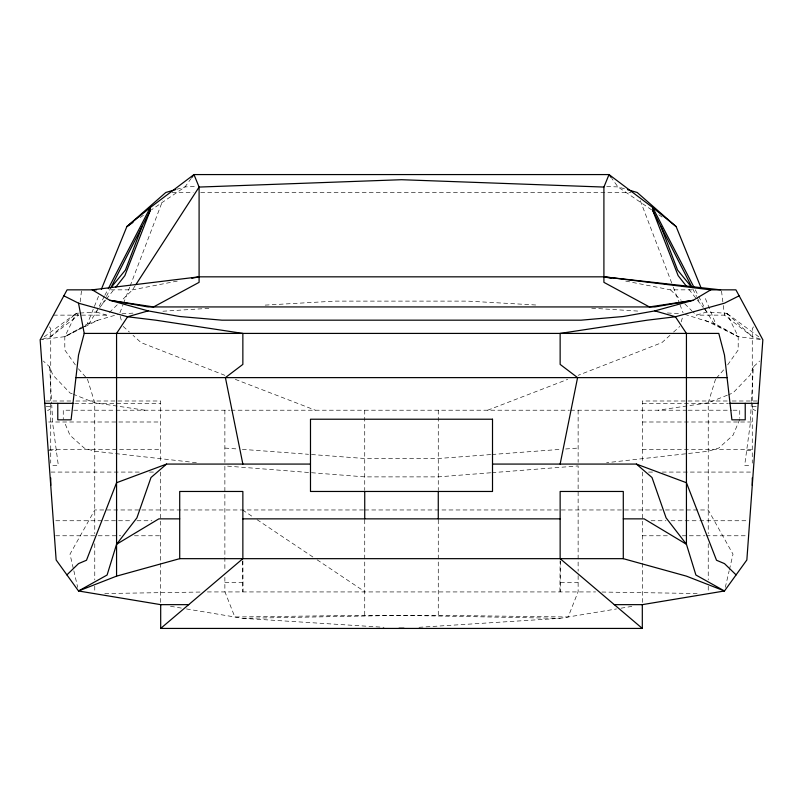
<?xml version="1.0" encoding="UTF-8"?>
<svg xmlns="http://www.w3.org/2000/svg" width="803" height="803" viewBox="0 0 803 803"><rect width="100%" height="100%" fill="white"/><g stroke="black" fill="none" stroke-linecap="round" stroke-linejoin="round"><path stroke-width="0.6" stroke-dasharray="4.01 3.01" d="M559.912 591.66L560.113 560.715M751.377 402.534L750.153 424.657L744.682 465.308L750.153 465.308M751.447 401.299L753.365 366.891L759.638 361.059M80.149 301.888L81.474 291.047M725.3 587.415L729.154 570.803M729.435 569.618L733.009 554.19L708.236 509.965L663.198 509.965M681.185 321.883L682.861 316.241M715.553 379.106L708.236 402.795L708.236 533.704M119.918 312.819L123.04 304.638M123.481 303.464L129.715 287.113M130.166 285.948L162.688 200.66M753.365 366.891L750.153 375.011L733.009 392.928L728.512 394.725M98.528 296.257L87.196 324.111L83.994 325.908M739.744 419.407L733.009 435.256L718.755 448.064L708.236 451.256L606.626 462.709M78.694 313.14L76.195 313.3L64.802 336.658L64.802 349.957L75.341 364.893M102.553 303.976L105.835 297.542M106.387 296.468L110.764 287.886M82.247 327.534L88.782 324.111L96.23 312.016L104.27 296.458M104.842 295.343L107.722 289.793M135.215 285.647L132.495 289.843L121.825 300.312M753.545 326.811L752.27 328.718L752.27 463.14M727.659 364.893L738.198 349.957L738.198 336.658L726.805 313.3L706.77 312.016L696.301 315.137L692.738 311.654M191.224 178.366L185.051 186.898L151.355 209.884M79.949 313.06L96.23 312.016L99.04 308.442M99.743 307.549L105.635 300.071M106.397 299.097L114.086 289.341M716.376 378.163L724.607 368.768M53.45 315.137L106.699 315.137L108.485 313.401M109.369 312.528L118.262 303.795M50.73 336.658L76.195 313.3L78.523 315.137L50.73 336.658L42.499 339.107M669.983 335.323L661.913 342.62L578.13 375.332M673.576 332.071L679.85 326.389M758.845 336.869L726.805 313.3L724.477 315.137L696.301 315.137M44.155 336.869L76.195 313.3M140.134 217.553L144.209 214.762M47.528 410.674L50.73 408.747M82.93 326.5L64.802 336.658L40.15 339.81M81.153 328.106L64.802 336.658L83.532 327.353M84.636 326.801L97.866 320.236L118.272 314.334M727.377 395.176L708.236 402.795L658.099 410.213M487.662 410.213L567.691 379.357M97.866 320.236L87.196 324.111L88.782 324.111M176.63 189.337L185.051 186.898L196.303 186.557M177.292 281.09L132.495 289.843L110.162 289.843M418.985 627.314L560.143 618.33L616.553 608.935M620.99 608.202L632.503 606.285M752.27 406.86L756.878 406.258M490.713 472.766L438.267 476.882L364.733 476.882L309.787 472.576M491.968 472.676L578.13 465.921L578.13 571.214M490.713 454.578L438.267 458.493L364.733 458.493L309.787 454.398M491.968 454.488L560.645 449.359M565.643 448.987L578.13 448.064M121.956 313.822L135.597 312.959M162.889 311.223L211.309 308.181M265.171 305.11L335.313 301.115L467.687 301.115L537.829 305.11M186.447 608.935L242.857 618.33L401.5 615.329L560.143 618.33M104.771 593.527L201.101 592.032M207.355 591.931L595.645 591.931M578.13 575.57L578.13 591.66L568.153 616.995L438.267 615.329L364.733 615.329L234.847 616.995L224.87 591.66L224.87 575.57M172.043 192.479L193.232 192.479M200.71 192.479L630.957 192.479M625.708 281.09L670.505 289.843L694.284 289.843M698.73 296.458L706.77 312.016L714.218 324.111L715.804 324.111L738.198 336.658L762.85 339.81M45.841 400.998L70.815 400.998M75.803 400.998L160.69 400.998L160.69 463.331M727.197 400.998L642.31 400.998L642.31 463.331M732.185 400.998L757.159 400.998M74.679 403.337L160.69 403.337M642.31 403.337L728.321 403.337M69.991 410.213L63.256 410.213L63.256 419.407M73.705 410.213L114.819 410.213M116.074 410.213L229.859 410.213M231.063 410.213L569.457 410.213M570.642 410.213L686.926 410.213M688.181 410.213L731.774 410.213M733.009 410.213L739.744 410.213L739.744 418.253M48.612 421.997L160.69 421.997M642.31 421.997L754.388 421.997M49.374 449.6L160.69 449.6M642.31 449.6L753.626 449.6M48.19 450.413L56.31 450.413M746.69 450.413L752.481 450.413M52.847 465.308L58.318 465.308L52.847 424.657L51.753 404.993M51.011 472.074L140.746 472.074M149.468 472.074L154.457 472.074M648.543 472.074L653.532 472.074M662.254 472.074L751.989 472.074M363.488 509.965L94.764 509.965L69.991 554.19L73.565 569.618M364.733 509.965L661.943 509.965M55.788 520.745L103.246 520.745M104.5 520.745L131.973 520.745M136.962 520.745L151.948 520.745M651.052 520.745L666.038 520.745M671.027 520.745L698.5 520.745M699.754 520.745L747.212 520.745M55.638 535.772L96.912 535.772M98.157 535.772L120.671 535.772M134.432 535.772L160.69 535.772M642.31 535.772L668.568 535.772M682.329 535.772L704.843 535.772M706.088 535.772L747.362 535.772M224.87 582.466L242.556 582.466M560.444 582.466L578.13 582.466M601.899 592.032L698.229 593.527M606.697 186.557L617.949 186.898L626.37 189.337M591.691 308.181L640.111 311.223M667.403 312.959L681.044 313.822M242.857 618.33L384.015 627.314M224.87 448.064L237.357 448.987M242.355 449.359L308.533 454.297M308.533 472.475L224.87 465.921L224.87 571.214M196.374 462.709L94.764 451.256L84.245 448.064L69.991 435.256L64.22 421.665M46.122 406.258L50.73 406.86M144.901 410.213L94.764 402.795L73.364 394.273M170.497 606.285L182.01 608.202M684.728 314.334L715.804 324.111L704.472 296.257M723.292 305.501L724.477 315.137L752.27 336.658L760.501 339.107M96.23 312.016L106.699 315.137M235.309 379.357L315.338 410.213M224.87 375.332L141.087 342.62L133.017 335.323M72.24 393.831L69.991 392.928L52.847 375.011L49.635 366.891L43.362 361.059M705.134 320.236L738.198 336.658L714.218 324.111M752.27 408.747L757.61 411.959M242.556 509.965L252.915 516.891M257.05 519.661L312.959 557.041M317.105 559.811L364.733 591.66M651.645 209.884L617.949 186.898L611.776 178.366M658.791 214.762L662.866 217.553M123.15 326.389L129.424 332.071M726.805 313.3L752.27 336.658M670.505 289.843L681.175 300.312M684.738 303.795L691.855 310.781M78.393 368.768L86.624 378.163M688.914 289.341L696.602 299.097M697.365 300.071L703.257 307.549M703.96 308.442L706.77 312.016M49.455 326.811L50.73 328.718L50.73 463.14M695.278 289.793L698.158 295.343M692.788 288.96L696.613 296.468M697.165 297.542L700.447 303.976M640.312 200.66L672.834 285.948M673.285 287.113L679.519 303.464M679.96 304.638L683.082 312.819M87.447 379.106L94.764 402.795L94.764 533.704M120.139 316.241L121.815 321.883M73.846 570.803L77.7 587.415M721.526 291.047L723.152 304.297M49.635 366.891L51.683 403.758M242.887 560.715L243.088 591.66M708.236 543.701L708.236 579.937M708.236 586.18L708.236 592.433M642.31 472.064L642.31 562.451M642.31 563.325L642.31 603.414M578.13 410.213L578.13 462.347M560.444 561.217L560.444 591.66M438.267 410.213L438.267 490.362M438.267 519.862L438.267 615.329M364.733 410.213L364.733 490.362M364.733 519.862L364.733 615.329M242.556 561.217L242.556 591.66M224.87 410.213L224.87 462.347M160.69 472.064L160.69 562.07M160.69 563.325L160.69 603.404M94.764 543.701L94.764 579.937M94.764 586.18L94.764 593.678"/><path stroke-width="1.2" d="M560.143 464.074L577.588 377.621L560.143 364.391L560.143 333.416L647.318 320.176L675.403 316.773L724.477 303.183L739.141 295.815M63.859 295.815L78.523 303.183L84.215 333.416L78.523 355.046L71.086 419.839L57.776 419.839L57.776 403.337M310.49 464.074L166.582 464.074L150.994 477.524L136.911 517.865L116.565 544.263L107.1 575.018L78.523 590.978L56.15 559.972L40.15 339.81L67.081 289.843L96.511 289.843M142.031 226.556L125.449 270.029L110.764 287.886L150.241 210.456L150.241 207.565L193.975 174.572L609.025 174.572L652.759 207.565L676.146 226.607L701.17 288.126M150.241 210.456L124.846 275.68L115.622 287.384M101.359 289.291L126.854 226.607L165.809 192.479L175.425 189.689M641.878 604.719L724.477 590.978L746.85 559.972L762.85 339.81L735.919 289.843L710.755 289.843L693.17 300.312L649.406 306.937L603.906 282.345L603.906 187.069L609.025 174.572L611.083 177.423M108.295 288.678L150.241 207.565L126.854 226.607L132.987 222.431M135.898 284.593L199.094 187.069L401.5 179.711L603.906 187.069M191.917 177.423L193.975 174.572L199.094 187.069L199.094 282.345L153.594 306.937L109.83 300.312L92.245 289.843L199.094 276.834L603.906 276.834L720.562 289.843M66.91 574.878L78.523 563.616L86.493 560.243L116.565 482.723L166.582 464.074M188.695 604.649L160.69 604.649L160.69 628.428L242.857 558.667L242.857 491.466L179.711 491.466L179.711 558.667L116.565 576.142L78.523 590.978L161.122 604.719M116.565 544.263L158.833 518.858L179.711 518.858M148.133 310.891L109.83 300.312L148.133 306.937L654.867 306.937L693.17 300.312L654.867 310.891L623.289 316.502L581.041 320.176L221.959 320.176L179.711 316.502L148.133 310.891L127.597 316.773L78.523 303.183M191.827 278.26L199.094 276.834M403.999 628.267L399.001 628.267M84.215 333.416L718.785 333.416L724.477 355.046L731.914 419.839L745.224 419.839L745.224 403.337M75.934 377.621L727.066 377.621M44.767 403.337L72.983 403.337M730.017 403.337L758.233 403.337M492.51 464.074L636.418 464.074L686.435 482.723L716.507 560.243L724.477 563.616L736.09 574.878M242.857 518.858L560.143 518.858M623.289 518.858L644.167 518.858L686.435 544.263L695.9 575.018L724.477 590.978L686.435 576.142L623.289 558.667L179.711 558.667M614.305 604.649L642.31 604.649L642.31 628.428L160.69 628.428M710.755 289.843L603.906 276.834L611.173 278.26M654.867 310.891L675.403 316.773L686.435 333.416L686.435 544.263L666.088 517.865L652.006 477.524L636.418 464.074M627.575 189.689L637.191 192.479L676.146 226.607M642.31 628.428L560.143 558.667L560.143 491.466L623.289 491.466L623.289 558.667M691.463 286.942L677.551 270.029L660.969 226.556M686.605 286.41L678.154 275.68L652.759 210.456L652.759 207.565L694.133 287.564M652.759 210.456L691.674 286.771M242.857 464.074L225.412 377.621L242.857 364.391L242.857 333.416L155.682 320.176L127.597 316.773L116.565 333.416L116.565 576.142M752.27 477.915L752.27 485.393M438.267 491.466L438.267 518.858M364.733 491.466L364.733 518.858M50.73 477.915L50.73 485.393M492.51 419.216L310.49 419.216L310.49 491.466L492.51 491.466L492.51 419.216"/></g></svg>
